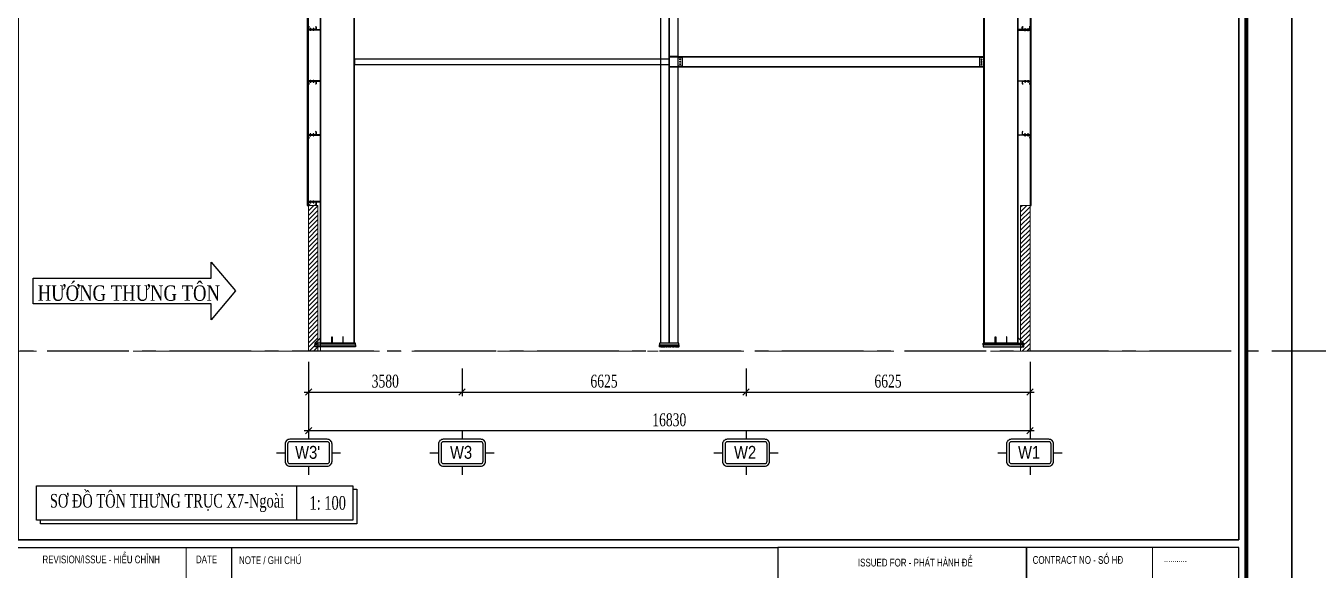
# Model space of a CAD drawing. Header units: inches. Extents: x 315041 to 662841, y -45540 to -35018.
# Drawn here: x 332284.1 to 332585.6, y -38646.2 to -38519.3 of the extents above; entities that cross this region are included whole.
import ezdxf
from ezdxf.enums import TextEntityAlignment as Align

# ---------------------------------------------------------------- set-up
doc = ezdxf.new("R2010")
doc.units = ezdxf.units.IN
doc.header["$MEASUREMENT"] = 0
doc.linetypes.add('CENTER', pattern=[2, 1.25, -0.25, 0.25, -0.25])
doc.linetypes.add('CENTER2', pattern=[28.575, 19.05, -3.175, 3.175, -3.175])
for name, color, linetype in [('001-TRUC', 252, 'CENTER'), ('2', 2, 'Continuous'), ('251', 251, 'Continuous'), ('3', 3, 'Continuous'), ('5', 5, 'Continuous'), ('6', 6, 'Continuous'), ('7', 7, 'Continuous'), ('8', 8, 'Continuous'), ('9', 9, 'Continuous'), ('BAO KHUNG', 31, 'Continuous'), ('CAUTAO', 7, 'Continuous')]:
    doc.layers.add(name, color=color, linetype=linetype)
doc.layers.add('0_HATCH', color=252, linetype='Continuous', lineweight=9)
doc.layers.add('S-Hatch', color=8, linetype='Continuous', lineweight=9)
doc.styles.add('hx2', font='VHARIALN.TTF')
doc.styles.add('ST1', font='times.ttf', dxfattribs={"width": 0.7})
doc.styles.get("Standard").update_dxf_attribs({"font": 'VHARIALN.TTF'})
doc.styles.add('style2', font='VHAVANI.TTF')
doc.styles.add('vntimeh.shx', font='vntimeh.shx', dxfattribs={"width": 0.8, "bigfont": 'bigfont.shx'})
doc.dimstyles.new('100', dxfattribs={"dimtxt": 3, "dimasz": 1.5, "dimexe": 1, "dimexo": 0, "dimgap": 1, "dimtad": 1, "dimdec": 0, "dimlfac": 100, "dimzin": 0, "dimdsep": 46, "dimtxsty": 'ST1', "dimblk": 'OBLIQUE', "dimcen": 1, "dimdle": 1, "dimclrd": 8, "dimclre": 8, "dimclrt": 3, "dimadec": 0, "dimazin": 0, "dimtfac": 1, "dimtdec": 0, "dimtix": 1, "dimtmove": 1, "dimatfit": 3, "dimfxl": 0, "dimtfill": 1, "dimtolj": 1, "dimtzin": 0, "dimlwd": -1, "dimlwe": -1, "dimarcsym": 1})

# ---------------------------------------------------------------- blocks, each defined once
blk = doc.blocks.new('A$C75D82031')
at = {"layer": '2', "color": 157, "linetype": 'Continuous'}
blk.add_lwpolyline([(0, 420), (594, 420), (594, 0), (0, 0)], close=True, dxfattribs=at)
at = {"layer": '7', "color": 147, "linetype": 'Continuous'}
blk.add_lwpolyline([(12.33, 57.61), (581.67, 57.61), (581.67, 409.19), (12.33, 409.19)], close=True, dxfattribs=at)
at = {"layer": 'BAO KHUNG', "color": 7}
blk.add_line((346.77, 10.81), (346.77, 55.81), dxfattribs=at)
at = {"layer": 'BAO KHUNG', "color": 167, "linetype": 'Continuous', "const_width": 0.871}
blk.add_lwpolyline([(10.59, 9.07), (583.41, 9.07), (583.41, 410.93), (10.59, 410.93)], close=True, dxfattribs=at)
at = {"layer": 'BAO KHUNG', "color": 7}
for points in [[(211.89, 55.81), (474.14, 55.81), (474.14, 10.81), (211.89, 10.81)], [(474.14, 10.81), (532.16, 10.81), (532.16, 55.81), (474.14, 55.81)], [(532.16, 10.81), (581.67, 10.81), (581.67, 55.81), (532.16, 55.81)]]:
    blk.add_lwpolyline(points, close=True, dxfattribs=at)
at = {"layer": 'S-Hatch'}
for p, q in [((336.07, 55.81), (336.07, 10.81)), ((561.54, 55.81), (561.54, 23.67))]:
    blk.add_line(p, q, dxfattribs=at)
at = {"layer": 'BAO KHUNG', "color": 7, "linetype": 'Continuous', "width": 0.9}
for s, p in [('REVISION/ISSUE - HIÓU CHØNH', (316.27, 53)), ('DATE', (340.86, 52.99))]:
    blk.add_text(s, height=1.8, dxfattribs=at).set_placement(p, align=Align.MIDDLE_CENTER)
for s, p in [('CONTRACT NO - Sè H§', (533.57, 51.98)), ('NOTE / GHI CHÚ', (348.44, 51.92))]:
    blk.add_text(s, height=1.8, dxfattribs=at).set_placement(p)
blk.add_text('ISSUED FOR - PHÁT HÀNH ĐỂ ', height=1.8, dxfattribs=at).set_placement((506.46, 51.36), align=Align.CENTER)
at = {"layer": 'BAO KHUNG', "color": 109, "linetype": 'Continuous', "style": 'style2', "width": 0.8}
blk.add_text('...........', height=1.5, dxfattribs=at).set_placement((564.21, 52.44))
blk = doc.blocks.new('A$C2C995D6F')
at = {"layer": '7'}
for p, q in [((0.25, 0.13), (0, 0.13)), ((0.13, 0.25), (0.13, 0))]:
    blk.add_line(p, q, dxfattribs=at)
blk.add_circle((0.13, 0.13), 0.0917, dxfattribs=at)
blk = doc.blocks.new('A$C6A7930B6')
at = {"layer": '2'}
h = blk.add_hatch(dxfattribs=at)
h.set_pattern_fill('ANSI31', color=256, scale=0.125, angle=-90, style=0)
h.set_pattern_definition([(315, (3303.04439, 11524.56439), (0.011048543456, 0.011048543456), [])])
h.paths.add_polyline_path([(1.5, 1.19), (1.5, 0.62), (0.02, 0.62), (0.02, 0.12), (0.13, 0.01), (0.12, 0), (0, 0.12), (0, 0.63), (1.48, 0.63), (1.48, 1.18), (1.37, 1.29), (1.38, 1.3)])
at = {"layer": '251'}
h = blk.add_hatch(color=256, dxfattribs=at)
h.paths.add_polyline_path([(0.31, 0.67), (0.31, 0.67, 0.192582), (0.33, 0.68, 0.192582), (0.35, 0.67)])
h.paths.add_polyline_path([(0.4, 0.67, 0.192582), (0.42, 0.68, 0.192582), (0.44, 0.67)])
h = blk.add_hatch(color=256, dxfattribs=at)
h.paths.add_polyline_path([(0.31, 0.45), (0.31, 0.45, 0.192582), (0.33, 0.46, 0.192582), (0.35, 0.45)])
h.paths.add_polyline_path([(0.4, 0.45, 0.192582), (0.42, 0.46, 0.192582), (0.44, 0.45)])
h = blk.add_hatch(color=256, dxfattribs=at)
h.paths.add_polyline_path([(0.9, 0.67), (0.89, 0.67, 0.192582), (0.92, 0.68, 0.192582), (0.94, 0.67)])
h.paths.add_polyline_path([(0.98, 0.67, 0.192582), (1, 0.68, 0.192582), (1.02, 0.67)])
h = blk.add_hatch(color=256, dxfattribs=at)
h.paths.add_polyline_path([(0.9, 0.45), (0.89, 0.45, 0.192582), (0.92, 0.46, 0.192582), (0.94, 0.45)])
h.paths.add_polyline_path([(0.98, 0.45, 0.192582), (1, 0.46, 0.192582), (1.02, 0.45)])
at = {"layer": '9', "linetype": 'Continuous'}
h = blk.add_hatch(dxfattribs=at)
h.set_pattern_fill('ANSI31', color=250, scale=0.25, angle=-90, style=0)
h.set_pattern_definition([(315, (3302.900187, 11527.014995), (0.02209708691, 0.02209708691), [])])
h.paths.add_polyline_path([(2.29, 0.55), (2.29, 0.62), (0.13, 0.62), (0.13, 0.55)])
at = {"layer": '2'}
blk.add_lwpolyline([(1.5, 1.19), (1.5, 0.62), (0.02, 0.62), (0.02, 0.12), (0.13, 0.01), (0.12, 0), (0, 0.12), (0, 0.63), (1.48, 0.63), (1.48, 1.18), (1.37, 1.29), (1.38, 1.3)], close=True, dxfattribs=at)
at = {"layer": '5', "linetype": 'CENTER2', "ltscale": 0.2}
for p, q in [((0.38, 0.44), (0.38, 0.86)), ((0.96, 0.44), (0.96, 0.86))]:
    blk.add_line(p, q, dxfattribs=at)
at = {"layer": '6'}
blk.add_lwpolyline([(2.29, 0.55), (2.29, 0.62), (0.13, 0.62), (0.13, 0.55), (2.29, 0.55)], dxfattribs=at)
at = {"layer": '8'}
for p, q in [((0.29, 0.68), (0.29, 0.74)), ((0.29, 0.46), (0.29, 0.53)), ((0.44, 0.75), (0.31, 0.75)), ((0.44, 0.67), (0.31, 0.67)), ((0.44, 0.55), (0.31, 0.55)), ((0.44, 0.53), (0.31, 0.53)), ((0.44, 0.45), (0.31, 0.45)), ((0.34, 0.83), (0.33, 0.82)), ((0.33, 0.82), (0.34, 0.82)), ((0.34, 0.77), (0.33, 0.76)), ((0.33, 0.76), (0.33, 0.75)), ((0.33, 0.68), (0.33, 0.74)), ((0.33, 0.68), (0.33, 0.74)), ((0.33, 0.63), (0.33, 0.55)), ((0.33, 0.46), (0.33, 0.53)), ((0.33, 0.46), (0.33, 0.53)), ((0.42, 0.84), (0.34, 0.84)), ((0.34, 0.83), (0.34, 0.84)), ((0.34, 0.83), (0.38, 0.83)), ((0.35, 0.76), (0.42, 0.77)), ((0.43, 0.76), (0.35, 0.76)), ((0.38, 0.84), (0.38, 0.83)), ((0.38, 0.83), (0.38, 0.84)), ((0.42, 0.84), (0.42, 0.83)), ((0.42, 0.83), (0.42, 0.83)), ((0.42, 0.78), (0.43, 0.77)), ((0.42, 0.77), (0.43, 0.76)), ((0.43, 0.77), (0.42, 0.77)), ((0.42, 0.68), (0.42, 0.74)), ((0.42, 0.46), (0.42, 0.53)), ((0.43, 0.76), (0.43, 0.75)), ((0.43, 0.63), (0.43, 0.55)), ((0.46, 0.68), (0.46, 0.74)), ((0.46, 0.46), (0.46, 0.53)), ((0.87, 0.68), (0.87, 0.74)), ((0.87, 0.46), (0.87, 0.53)), ((1.02, 0.75), (0.89, 0.75)), ((1.02, 0.53), (0.89, 0.53)), ((1.02, 0.67), (0.9, 0.67)), ((1.02, 0.55), (0.9, 0.55)), ((1.02, 0.45), (0.9, 0.45)), ((0.92, 0.83), (0.91, 0.82)), ((0.91, 0.82), (0.92, 0.82)), ((0.92, 0.77), (0.91, 0.76)), ((0.91, 0.76), (0.91, 0.75)), ((0.91, 0.63), (0.91, 0.55)), ((1, 0.84), (0.92, 0.84)), ((0.92, 0.83), (0.92, 0.84)), ((0.92, 0.83), (0.96, 0.83)), ((0.92, 0.68), (0.92, 0.74)), ((0.92, 0.68), (0.92, 0.74)), ((0.92, 0.46), (0.92, 0.53)), ((0.92, 0.46), (0.92, 0.53)), ((0.93, 0.76), (1, 0.77)), ((1.01, 0.76), (0.93, 0.76)), ((0.96, 0.84), (0.96, 0.83)), ((0.96, 0.83), (0.96, 0.84)), ((1, 0.84), (1, 0.83)), ((1, 0.83), (1, 0.83)), ((1, 0.78), (1.01, 0.77)), ((1, 0.77), (1.01, 0.76)), ((1.01, 0.77), (1, 0.77)), ((1, 0.68), (1, 0.74)), ((1, 0.46), (1, 0.53)), ((1.01, 0.76), (1.01, 0.75)), ((1.01, 0.63), (1.01, 0.55)), ((1.05, 0.68), (1.05, 0.74)), ((1.05, 0.46), (1.05, 0.53))]:
    blk.add_line(p, q, dxfattribs=at)
for points in [[(0.28, 0.65), (0.28, 0.67), (0.47, 0.67), (0.47, 0.65)], [(0.28, 0.53), (0.28, 0.55), (0.47, 0.55), (0.47, 0.53)], [(0.34, 0.82), (0.33, 0.81), (0.34, 0.8), (0.42, 0.81), (0.43, 0.82), (0.42, 0.83)], [(0.34, 0.8), (0.33, 0.79), (0.34, 0.79), (0.42, 0.8), (0.43, 0.8), (0.42, 0.81)], [(0.34, 0.79), (0.33, 0.78), (0.34, 0.77), (0.42, 0.78), (0.43, 0.79), (0.42, 0.8)], [(0.86, 0.65), (0.86, 0.67), (1.06, 0.67), (1.06, 0.65)], [(0.86, 0.53), (0.86, 0.55), (1.06, 0.55), (1.06, 0.53)], [(0.92, 0.82), (0.91, 0.81), (0.92, 0.8), (1, 0.81), (1.01, 0.82), (1, 0.83)], [(0.92, 0.8), (0.91, 0.79), (0.92, 0.79), (1, 0.8), (1.01, 0.8), (1, 0.81)], [(0.92, 0.79), (0.91, 0.78), (0.92, 0.77), (1, 0.78), (1.01, 0.79), (1, 0.8)]]:
    blk.add_lwpolyline(points, close=True, dxfattribs=at)
for centre, start, end in [((0.31, 0.72), 46.3972, 133.6028), ((0.31, 0.7), 226.3972, 313.6028), ((0.31, 0.5), 46.3972, 133.6028), ((0.31, 0.49), 226.3972, 313.6028), ((0.35, 0.72), 90, 133.6028), ((0.35, 0.7), 226.3972, 270), ((0.35, 0.5), 90, 133.6028), ((0.35, 0.49), 226.3972, 270), ((0.4, 0.72), 46.3972, 90), ((0.4, 0.7), 270, 313.6028), ((0.4, 0.5), 46.3972, 90), ((0.4, 0.49), 270, 313.6028), ((0.44, 0.72), 46.3972, 133.6028), ((0.44, 0.7), 226.3972, 313.6028), ((0.44, 0.5), 46.3972, 133.6028), ((0.44, 0.49), 226.3972, 313.6028), ((0.89, 0.72), 46.3972, 133.6028), ((0.89, 0.7), 226.3972, 313.6028), ((0.89, 0.5), 46.3972, 133.6028), ((0.89, 0.49), 226.3972, 313.6028), ((0.94, 0.72), 90, 133.6028), ((0.94, 0.7), 226.3972, 270), ((0.94, 0.5), 90, 133.6028), ((0.94, 0.49), 226.3972, 270), ((0.98, 0.72), 46.3972, 90), ((0.98, 0.7), 270, 313.6028), ((0.98, 0.5), 46.3972, 90), ((0.98, 0.49), 270, 313.6028), ((1.02, 0.72), 46.3972, 133.6028), ((1.02, 0.7), 226.3972, 313.6028), ((1.02, 0.5), 46.3972, 133.6028), ((1.02, 0.49), 226.3972, 313.6028)]:
    blk.add_arc(centre, 0.0314, start, end, dxfattribs=at)
blk = doc.blocks.new('*U148')
at = {"layer": '251'}
h = blk.add_hatch(color=256, dxfattribs=at)
h.paths.add_polyline_path([(-0.05, -0.04), (-0.05, -0.04, -0.192582), (-0.05, -0.03, -0.192582), (-0.05, -0.01)])
h.paths.add_polyline_path([(-0.05, 0.01, -0.192582), (-0.05, 0.03, -0.192582), (-0.05, 0.04)])
h = blk.add_hatch(color=256, dxfattribs=at)
h.paths.add_polyline_path([(0.07, -0.04), (0.07, -0.04, -0.192582), (0.07, -0.03, -0.192582), (0.07, -0.01)])
h.paths.add_polyline_path([(0.07, 0.01, -0.192582), (0.07, 0.03, -0.192582), (0.07, 0.04)])
at = {"layer": '5', "linetype": 'CENTER2', "ltscale": 0.2}
blk.add_line((-0.08, 0), (0.21, 0), dxfattribs=at)
at = {"layer": '8'}
for p, q in [((-0.05, 0.06), (-0.01, 0.06)), ((-0.05, 0.04), (-0.05, -0.04)), ((-0.05, 0.03), (-0.01, 0.03)), ((0, 0.04), (0, -0.04)), ((0.06, 0.03), (0, 0.03)), ((0.06, -0.07), (0.06, 0.07)), ((0.06, 0.07), (0.07, 0.07)), ((0.07, -0.07), (0.07, 0.07)), ((0.07, 0.06), (0.11, 0.06)), ((0.07, 0.04), (0.07, -0.04)), ((0.07, 0.03), (0.11, 0.03)), ((0.12, 0.04), (0.12, -0.04)), ((0.13, 0.03), (0.12, 0.03)), ((0.13, 0.03), (0.13, 0.03)), ((0.14, 0.03), (0.13, 0.03)), ((0.13, 0.03), (0.13, -0.02)), ((0.13, -0.02), (0.13, 0.03)), ((0.14, 0.03), (0.14, 0.03)), ((0.18, 0.03), (0.17, 0.03)), ((0.18, 0.03), (0.18, -0.03)), ((0.18, 0.03), (0.18, 0.03)), ((0.18, -0.03), (0.18, 0)), ((0.18, 0), (0.18, 0)), ((0.18, 0), (0.18, 0)), ((-0.05, -0.03), (-0.01, -0.03)), ((-0.05, -0.03), (-0.01, -0.03)), ((-0.05, -0.06), (-0.01, -0.06)), ((0.06, -0.03), (0, -0.03)), ((0.06, -0.07), (0.07, -0.07)), ((0.07, -0.03), (0.11, -0.03)), ((0.07, -0.03), (0.11, -0.03)), ((0.07, -0.06), (0.11, -0.06)), ((0.13, -0.03), (0.12, -0.03)), ((0.14, -0.03), (0.13, -0.03)), ((0.17, -0.03), (0.17, -0.03)), ((0.18, -0.03), (0.17, -0.03)), ((0.18, -0.03), (0.18, -0.03))]:
    blk.add_line(p, q, dxfattribs=at)
for points in [[(0.15, -0.03), (0.14, -0.03), (0.14, -0.03), (0.14, 0.03), (0.15, 0.03), (0.15, 0.03)], [(0.16, -0.03), (0.15, -0.03), (0.15, -0.03), (0.15, 0.03), (0.16, 0.03), (0.16, 0.03)], [(0.17, -0.03), (0.16, -0.03), (0.16, -0.03), (0.16, 0.03), (0.17, 0.03), (0.17, 0.03)]]:
    blk.add_lwpolyline(points, close=True, dxfattribs=at)
for centre, start, end in [((-0.03, 0.04), 136.3972, 223.6028), ((-0.03, 0.01), 136.3972, 180), ((-0.02, 0.04), 316.3972, 43.6028), ((-0.02, 0.01), 0, 43.6028), ((0.09, 0.04), 136.3972, 223.6028), ((0.09, 0.01), 136.3972, 180), ((0.1, 0.04), 316.3972, 43.6028), ((0.1, 0.01), 0, 43.6028), ((-0.03, -0.01), 180, 223.6028), ((-0.03, -0.04), 136.3972, 223.6028), ((-0.02, -0.01), 316.3972, 0), ((-0.02, -0.04), 316.3972, 43.6028), ((0.09, -0.01), 180, 223.6028), ((0.09, -0.04), 136.3972, 223.6028), ((0.1, -0.01), 316.3972, 0), ((0.1, -0.04), 316.3972, 43.6028)]:
    blk.add_arc(centre, 0.0209, start, end, dxfattribs=at)
blk = doc.blocks.new('*U149')
at = {"layer": '251'}
h = blk.add_hatch(color=256, dxfattribs=at)
h.paths.add_polyline_path([(-0.05, -0.04), (-0.05, -0.04, -0.192582), (-0.05, -0.03, -0.192582), (-0.05, -0.01)])
h.paths.add_polyline_path([(-0.05, 0.01, -0.192582), (-0.05, 0.03, -0.192582), (-0.05, 0.04)])
h = blk.add_hatch(color=256, dxfattribs=at)
h.paths.add_polyline_path([(0.07, -0.04), (0.07, -0.04, -0.192582), (0.07, -0.03, -0.192582), (0.07, -0.01)])
h.paths.add_polyline_path([(0.07, 0.01, -0.192582), (0.07, 0.03, -0.192582), (0.07, 0.04)])
at = {"layer": '5', "linetype": 'CENTER2', "ltscale": 0.2}
blk.add_line((-0.08, 0), (0.21, 0), dxfattribs=at)
at = {"layer": '8'}
for p, q in [((-0.05, 0.06), (-0.01, 0.06)), ((-0.05, 0.04), (-0.05, -0.04)), ((-0.05, 0.03), (-0.01, 0.03)), ((0, 0.04), (0, -0.04)), ((0.06, 0.03), (0, 0.03)), ((0.06, -0.07), (0.06, 0.07)), ((0.06, 0.07), (0.07, 0.07)), ((0.07, -0.07), (0.07, 0.07)), ((0.07, 0.06), (0.11, 0.06)), ((0.07, 0.04), (0.07, -0.04)), ((0.07, 0.03), (0.11, 0.03)), ((0.12, 0.04), (0.12, -0.04)), ((0.13, 0.03), (0.12, 0.03)), ((0.13, 0.03), (0.13, 0.03)), ((0.14, 0.03), (0.13, 0.03)), ((0.13, 0.03), (0.13, -0.02)), ((0.13, -0.02), (0.13, 0.03)), ((0.14, 0.03), (0.14, 0.03)), ((0.18, 0.03), (0.17, 0.03)), ((0.18, 0.03), (0.18, -0.03)), ((0.18, 0.03), (0.18, 0.03)), ((0.18, -0.03), (0.18, 0)), ((0.18, 0), (0.18, 0)), ((0.18, 0), (0.18, 0)), ((-0.05, -0.03), (-0.01, -0.03)), ((-0.05, -0.03), (-0.01, -0.03)), ((-0.05, -0.06), (-0.01, -0.06)), ((0.06, -0.03), (0, -0.03)), ((0.06, -0.07), (0.07, -0.07)), ((0.07, -0.03), (0.11, -0.03)), ((0.07, -0.03), (0.11, -0.03)), ((0.07, -0.06), (0.11, -0.06)), ((0.13, -0.03), (0.12, -0.03)), ((0.14, -0.03), (0.13, -0.03)), ((0.17, -0.03), (0.17, -0.03)), ((0.18, -0.03), (0.17, -0.03)), ((0.18, -0.03), (0.18, -0.03))]:
    blk.add_line(p, q, dxfattribs=at)
for points in [[(0.15, -0.03), (0.14, -0.03), (0.14, -0.03), (0.14, 0.03), (0.15, 0.03), (0.15, 0.03)], [(0.16, -0.03), (0.15, -0.03), (0.15, -0.03), (0.15, 0.03), (0.16, 0.03), (0.16, 0.03)], [(0.17, -0.03), (0.16, -0.03), (0.16, -0.03), (0.16, 0.03), (0.17, 0.03), (0.17, 0.03)]]:
    blk.add_lwpolyline(points, close=True, dxfattribs=at)
for centre, start, end in [((-0.03, 0.04), 136.3972, 223.6028), ((-0.03, 0.01), 136.3972, 180), ((-0.02, 0.04), 316.3972, 43.6028), ((-0.02, 0.01), 0, 43.6028), ((0.09, 0.04), 136.3972, 223.6028), ((0.09, 0.01), 136.3972, 180), ((0.1, 0.04), 316.3972, 43.6028), ((0.1, 0.01), 0, 43.6028), ((-0.03, -0.01), 180, 223.6028), ((-0.03, -0.04), 136.3972, 223.6028), ((-0.02, -0.01), 316.3972, 0), ((-0.02, -0.04), 316.3972, 43.6028), ((0.09, -0.01), 180, 223.6028), ((0.09, -0.04), 136.3972, 223.6028), ((0.1, -0.01), 316.3972, 0), ((0.1, -0.04), 316.3972, 43.6028)]:
    blk.add_arc(centre, 0.0209, start, end, dxfattribs=at)
blk = doc.blocks.new('A$C174458B3')
at = {"layer": '2'}
blk.add_lwpolyline([(1.33, 0.02), (1.48, 0.02), (1.48, 0.52), (0.02, 0.52), (0.02, 0.02), (0.17, 0.02), (0.17, 0), (0, 0), (0, 0.54), (1.5, 0.54), (1.5, 0), (1.33, 0), (1.33, 0.02)], dxfattribs=at)
at = {"layer": '5'}
blk.add_lwpolyline([(2.29, 0.54), (2.29, 0.61), (0.13, 0.61), (0.13, 0.54), (2.29, 0.54)], dxfattribs=at)
at = {"layer": '251', "color": 147, "xscale": 1.5, "yscale": 1.5, "zscale": 1.5, "rotation": 270}
for name, p in [('*U149', (0.38, 0.61)), ('*U148', (0.96, 0.61))]:
    blk.add_blockref(name, p, dxfattribs=at)
blk = doc.blocks.new('_Oblique')
at = {"color": 0, "linetype": 'ByBlock', "lineweight": -2}
blk.add_line((-0.5, -0.5), (0.5, 0.5), dxfattribs=at)
blk = doc.blocks.new('*D1027')
at = {"color": 8, "linetype": 'Continuous', "transparency": 16777216}
for p, q in [((352.32, 41.45), (352.32, 33.43)), ((388.12, 39.95), (388.12, 33.43)), ((351.32, 34.43), (389.12, 34.43))]:
    blk.add_line(p, q, dxfattribs=at)
at = {"layer": 'Defpoints', "color": 0, "transparency": 16777216}
for p in [(352.32, 41.45), (388.12, 39.95), (388.12, 34.43)]:
    blk.add_point(p, dxfattribs=at)
at = {"color": 8, "transparency": 16777216, "xscale": 1.5, "yscale": 1.5, "zscale": 1.5, "rotation": 180}
blk.add_blockref('_Oblique', (352.32, 34.43), dxfattribs=at)
at = {"color": 8, "transparency": 16777216, "xscale": 1.5, "yscale": 1.5, "zscale": 1.5}
blk.add_blockref('_Oblique', (388.12, 34.43), dxfattribs=at)
at = {"color": 3, "transparency": 16777216, "insert": (370.22, 36.95), "char_height": 3, "attachment_point": 5, "style": 'ST1', "bg_fill": 3, "box_fill_scale": 1.25, "bg_fill_color": 256, "bg_fill_true_color": 13158600, "bg_fill_transparency": 3792196}
blk.add_mtext('\\A1;3580', dxfattribs=at)
blk = doc.blocks.new('*D1028')
at = {"color": 8, "linetype": 'Continuous', "transparency": 16777216}
for p, q in [((388.12, 39.95), (388.12, 33.43)), ((454.37, 39.95), (454.37, 33.43)), ((387.12, 34.43), (455.37, 34.43))]:
    blk.add_line(p, q, dxfattribs=at)
at = {"layer": 'Defpoints', "color": 0, "transparency": 16777216}
for p in [(388.12, 39.95), (454.37, 39.95), (454.37, 34.43)]:
    blk.add_point(p, dxfattribs=at)
at = {"color": 8, "transparency": 16777216, "xscale": 1.5, "yscale": 1.5, "zscale": 1.5, "rotation": 180}
blk.add_blockref('_Oblique', (388.12, 34.43), dxfattribs=at)
at = {"color": 8, "transparency": 16777216, "xscale": 1.5, "yscale": 1.5, "zscale": 1.5}
blk.add_blockref('_Oblique', (454.37, 34.43), dxfattribs=at)
at = {"color": 3, "transparency": 16777216, "insert": (421.25, 36.95), "char_height": 3, "attachment_point": 5, "style": 'ST1', "bg_fill": 3, "box_fill_scale": 1.25, "bg_fill_color": 256, "bg_fill_true_color": 13158600, "bg_fill_transparency": 5832799}
blk.add_mtext('\\A1;6625', dxfattribs=at)
blk = doc.blocks.new('*D1029')
at = {"color": 8, "linetype": 'Continuous', "transparency": 16777216}
for p, q in [((454.37, 39.95), (454.37, 33.43)), ((520.62, 39.95), (520.62, 33.43)), ((453.37, 34.43), (521.62, 34.43))]:
    blk.add_line(p, q, dxfattribs=at)
at = {"layer": 'Defpoints', "color": 0, "transparency": 16777216}
for p in [(454.37, 39.95), (520.62, 39.95), (520.62, 34.43)]:
    blk.add_point(p, dxfattribs=at)
at = {"color": 8, "transparency": 16777216, "xscale": 1.5, "yscale": 1.5, "zscale": 1.5, "rotation": 180}
blk.add_blockref('_Oblique', (454.37, 34.43), dxfattribs=at)
at = {"color": 8, "transparency": 16777216, "xscale": 1.5, "yscale": 1.5, "zscale": 1.5}
blk.add_blockref('_Oblique', (520.62, 34.43), dxfattribs=at)
at = {"color": 3, "transparency": 16777216, "insert": (487.5, 36.95), "char_height": 3, "attachment_point": 5, "style": 'ST1', "bg_fill": 3, "box_fill_scale": 1.25, "bg_fill_color": 256, "bg_fill_true_color": 13158600, "bg_fill_transparency": 6212796}
blk.add_mtext('\\A1;6625', dxfattribs=at)
blk = doc.blocks.new('*D1030')
at = {"color": 8, "linetype": 'Continuous', "transparency": 16777216}
for p, q in [((352.32, 40.37), (352.32, 24.42)), ((520.62, 41.45), (520.62, 24.42)), ((351.32, 25.42), (521.62, 25.42))]:
    blk.add_line(p, q, dxfattribs=at)
at = {"layer": 'Defpoints', "color": 0, "transparency": 16777216}
for p in [(352.32, 40.37), (520.62, 41.45), (520.62, 25.42)]:
    blk.add_point(p, dxfattribs=at)
at = {"color": 8, "transparency": 16777216, "xscale": 1.5, "yscale": 1.5, "zscale": 1.5, "rotation": 180}
blk.add_blockref('_Oblique', (352.32, 25.42), dxfattribs=at)
at = {"color": 8, "transparency": 16777216, "xscale": 1.5, "yscale": 1.5, "zscale": 1.5}
blk.add_blockref('_Oblique', (520.62, 25.42), dxfattribs=at)
at = {"color": 3, "transparency": 16777216, "insert": (436.47, 27.94), "char_height": 3, "attachment_point": 5, "style": 'ST1', "bg_fill": 3, "box_fill_scale": 1.25, "bg_fill_color": 256, "bg_fill_true_color": 13158600, "bg_fill_transparency": 5439553}
blk.add_mtext('\\A1;16830', dxfattribs=at)
blk = doc.blocks.new('TENTRUC')
at = {"layer": '7'}
for p, q in [((0, 8.27), (0, 10.26)), ((-7.48, 5.13), (-5.48, 5.13)), ((5.48, 5.13), (7.48, 5.13)), ((0, 0), (0, 2))]:
    blk.add_line(p, q, dxfattribs=at)
blk.add_lwpolyline([(-4.36, 8.27), (4.36, 8.27, -0.414214), (5.48, 7.14), (5.48, 3.12, -0.414214), (4.36, 2), (-4.36, 2, -0.414214), (-5.48, 3.12), (-5.48, 7.14, -0.414214)], format="xyb", close=True, dxfattribs=at)
at = {"layer": '8', "ltscale": 15}
blk.add_lwpolyline([(-4.36, 7.68), (4.36, 7.68, -0.414214), (4.9, 7.14), (4.9, 3.12, -0.414214), (4.36, 2.58), (-4.36, 2.58, -0.414214), (-4.9, 3.12), (-4.9, 7.14, -0.414214)], format="xyb", close=True, dxfattribs=at)
at = {"layer": '3', "style": 'hx2'}
blk.add_attdef('TR', text='', height=2.9, dxfattribs=at).set_placement((-0.16, 3.83), align=Align.CENTER)
blk = doc.blocks.new('A$C4DC60D06')
at = {"layer": '0_HATCH'}
h = blk.add_hatch(dxfattribs=at)
h.set_pattern_fill('ANSI31', color=9, scale=6)
h.set_pattern_definition([(45, (-5978.9268, 7304.0733), (-0.530330086, 0.530330086), [])])
h.paths.add_polyline_path([(354.52, 77.933), (352.32, 77.933), (352.32, 43.933), (354.52, 43.933)])
h = blk.add_hatch(dxfattribs=at)
h.set_pattern_fill('ANSI31', color=9, scale=6)
h.set_pattern_definition([(45, (-6075.6272, 7304.0733), (-0.530330086, 0.530330086), [])])
h.paths.add_polyline_path([(520.621, 77.933), (518.421, 77.933), (518.421, 43.933), (520.621, 43.933)])
at = {"layer": '8'}
h = blk.add_hatch(dxfattribs=at)
h.set_pattern_fill('AR-CONC', color=9, scale=0.05)
h.set_pattern_definition([(50, (-108.27195, 633.2246), (0.35863009, -0.03137607), [0.0375, -0.4125]), (355, (-108.27195, 633.2246), (-0.06937567, 0.37609607), [0.03, -0.33]), (100.451444, (-108.24207, 633.222), (0.28925442, 0.34472), [0.0318701, -0.35057106]), (46.1842, (-108.27195, 633.3246), (0.53362067, -0.08275964), [0.05625, -0.61875]), (96.635635, (-108.2275, 633.3177), (0.46733097, 0.4870593), [0.04780517, -0.52585688]), (351.18416, (-108.27195, 633.3246), (0.46733097, 0.4870593), [0.045, -0.495]), (21, (-108.22195, 633.2996), (0.29845353, -0.20130945), [0.0375, -0.4125]), (326, (-108.22195, 633.2996), (0.12165767, 0.36257502), [0.03, -0.33]), (71.451445, (-108.1971, 633.28283), (0.42011119, 0.16126558), [0.0318701, -0.35057106]), (37.5, (-108.27195, 633.22461), (0.006079928, 0.166446927), [0, -0.326, 0, -0.335, 0, -0.33125]), (7.5, (-108.27195, 633.22461), (0.13153477, 0.197205856), [0, -0.191, 0, -0.3185, 0, -0.12625]), (327.5, (-108.38345, 633.22461), (0.266911218, -0.011277436), [0, -0.125, 0, -0.39, 0, -0.5175]), (317.5, (-108.43345, 633.2246), (0.291593085, 0.05005249), [0, -0.1625, 0, -0.259, 0, -0.3675])])
h.paths.add_polyline_path([(353.77, 45.433), (363.27, 45.433), (363.27, 44.933), (353.77, 44.933)])
h = blk.add_hatch(dxfattribs=at)
h.set_pattern_fill('AR-CONC', color=9, scale=0.05)
h.set_pattern_definition([(50, (-30.32195, 633.2246), (0.35863009, -0.03137607), [0.0375, -0.4125]), (355, (-30.32195, 633.2246), (-0.06937567, 0.37609607), [0.03, -0.33]), (100.451444, (-30.29207, 633.222), (0.28925442, 0.34472), [0.0318701, -0.35057106]), (46.1842, (-30.32195, 633.3246), (0.53362067, -0.08275964), [0.05625, -0.61875]), (96.635635, (-30.2775, 633.3177), (0.46733097, 0.4870593), [0.04780517, -0.52585688]), (351.18416, (-30.32195, 633.3246), (0.46733097, 0.4870593), [0.045, -0.495]), (21, (-30.27195, 633.2996), (0.29845353, -0.20130945), [0.0375, -0.4125]), (326, (-30.27195, 633.2996), (0.12165767, 0.36257502), [0.03, -0.33]), (71.451445, (-30.2471, 633.28283), (0.42011119, 0.16126558), [0.0318701, -0.35057106]), (37.5, (-30.32195, 633.22461), (0.006079928, 0.166446927), [0, -0.326, 0, -0.335, 0, -0.33125]), (7.5, (-30.32195, 633.22461), (0.13153477, 0.197205856), [0, -0.191, 0, -0.3185, 0, -0.12625]), (327.5, (-30.43345, 633.22461), (0.266911218, -0.011277436), [0, -0.125, 0, -0.39, 0, -0.5175]), (317.5, (-30.48345, 633.2246), (0.291593085, 0.05005249), [0, -0.1625, 0, -0.259, 0, -0.3675])])
h.paths.add_polyline_path([(434.22, 45.433), (438.72, 45.433), (438.72, 44.933), (434.22, 44.933)])
h = blk.add_hatch(dxfattribs=at)
h.set_pattern_fill('AR-CONC', color=9, scale=0.05)
h.set_pattern_definition([(50, (-116.63062, 633.2246), (0.35863009, -0.03137607), [0.0375, -0.4125]), (355, (-116.63062, 633.2246), (-0.06937567, 0.37609607), [0.03, -0.33]), (100.451444, (-116.60074, 633.222), (0.28925442, 0.34472), [0.0318701, -0.35057106]), (46.1842, (-116.63062, 633.3246), (0.53362067, -0.08275964), [0.05625, -0.61875]), (96.635635, (-116.58615, 633.3177), (0.46733097, 0.4870593), [0.04780517, -0.52585688]), (351.184164, (-116.6306, 633.3246), (0.46733097, 0.4870593), [0.045, -0.495]), (21, (-116.58062, 633.2996), (0.29845353, -0.20130945), [0.0375, -0.4125]), (326, (-116.58062, 633.2996), (0.12165767, 0.36257502), [0.03, -0.33]), (71.451445, (-116.55575, 633.28283), (0.42011119, 0.16126558), [0.0318701, -0.35057106]), (37.5, (-116.63062, 633.22461), (0.006079928, 0.166446927), [0, -0.326, 0, -0.335, 0, -0.33125]), (7.5, (-116.63062, 633.22461), (0.13153477, 0.197205856), [0, -0.191, 0, -0.3185, 0, -0.12625]), (327.5, (-116.74212, 633.22461), (0.266911218, -0.011277436), [0, -0.125, 0, -0.39, 0, -0.5175]), (317.5, (-116.79212, 633.2246), (0.291593085, 0.05005249), [0, -0.1625, 0, -0.259, 0, -0.3675])])
h.paths.add_polyline_path([(519.171, 45.433), (509.671, 45.433), (509.671, 44.933), (519.171, 44.933)])
at = {"layer": '001-TRUC', "color": 9, "lineweight": 0, "ltscale": 10}
blk.add_line((548.888, 43.933), (27.368, 43.933), dxfattribs=at)
at = {"layer": '0_HATCH', "color": 9}
for points in [[(352.32, 43.933), (354.52, 43.933), (354.52, 77.933), (352.32, 77.933)], [(520.621, 43.933), (518.421, 43.933), (518.421, 77.933), (520.621, 77.933)]]:
    blk.add_lwpolyline(points, close=True, dxfattribs=at)
at = {"layer": '2', "color": 9, "ltscale": 0.015}
blk.add_line((518.637, 73.433), (518.621, 73.433), dxfattribs=at)
at = {"layer": '3', "color": 9}
for points in [[(352.32, 338.913), (352.021, 338.913), (352.021, 77.933), (352.32, 77.933)], [(520.621, 77.933), (520.921, 77.933), (520.921, 338.933), (520.621, 338.933)]]:
    blk.add_lwpolyline(points, close=True, dxfattribs=at)
at = {"layer": '8', "color": 9, "lineweight": 0, "ltscale": 10}
blk.add_line((355.07, 43.933), (355.07, 135.833), dxfattribs=at)
at = {"layer": '8', "color": 9}
for p, q in [((355.07, 45.833), (355.07, 135.833)), ((355.19, 45.833), (355.19, 135.833)), ((362.95, 45.833), (362.95, 135.833)), ((363.07, 45.833), (363.07, 135.833)), ((436.42, 45.833), (436.42, 135.833)), ((436.52, 45.833), (436.52, 135.833)), ((509.871, 45.833), (509.871, 135.833)), ((509.991, 45.833), (509.991, 135.833)), ((517.751, 45.833), (517.751, 135.833)), ((517.871, 45.833), (517.871, 135.833)), ((355.07, 47.083), (353.82, 45.833)), ((355.07, 45.833), (353.82, 45.833)), ((355.07, 45.833), (355.07, 47.083)), ((355.07, 45.833), (363.07, 45.833)), ((517.871, 45.833), (509.871, 45.833)), ((517.871, 47.083), (519.121, 45.833)), ((517.871, 45.833), (517.871, 47.083)), ((517.871, 45.833), (519.121, 45.833))]:
    blk.add_line(p, q, dxfattribs=at)
for points in [[(438.47, 136.333), (438.47, 45.833), (434.47, 45.833), (434.47, 136.333)], [(438.57, 112.583), (509.771, 112.583)], [(509.771, 110.283), (438.57, 110.283)]]:
    blk.add_lwpolyline(points, dxfattribs=at)
for points in [[(363.07, 110.798), (436.42, 110.798), (436.42, 112.068), (363.07, 112.068)], [(436.5, 112.603), (438.47, 112.603), (438.47, 112.683), (436.5, 112.683)], [(509.771, 110.183), (438.57, 110.183), (438.57, 112.683), (509.771, 112.683)], [(509.871, 112.433), (508.871, 112.433), (508.871, 110.433), (509.871, 110.433)], [(436.5, 110.263), (438.47, 110.263), (438.47, 110.183), (436.5, 110.183)], [(353.77, 45.433), (363.27, 45.433), (363.27, 45.833), (353.77, 45.833)], [(353.77, 45.433), (363.27, 45.433), (363.27, 44.933), (353.77, 44.933)], [(357.72, 47.333), (357.82, 47.333), (357.82, 45.833), (357.72, 45.833)], [(360.42, 47.333), (360.32, 47.333), (360.32, 45.833), (360.42, 45.833)], [(434.22, 45.433), (438.72, 45.433), (438.72, 45.833), (434.22, 45.833)], [(434.22, 45.433), (438.72, 45.433), (438.72, 44.933), (434.22, 44.933)], [(519.171, 45.433), (509.671, 45.433), (509.671, 45.833), (519.171, 45.833)], [(519.171, 45.433), (509.671, 45.433), (509.671, 44.933), (519.171, 44.933)], [(512.521, 47.333), (512.621, 47.333), (512.621, 45.833), (512.521, 45.833)], [(515.221, 47.333), (515.121, 47.333), (515.121, 45.833), (515.221, 45.833)]]:
    blk.add_lwpolyline(points, close=True, dxfattribs=at)
blk.add_lwpolyline([(436.5, 112.603), (438.47, 112.603), (438.47, 112.533, 0.4142136), (438.57, 112.433), (439.47, 112.433), (439.47, 110.433), (438.57, 110.433, 0.4142136), (438.47, 110.333), (438.47, 110.263), (436.5, 110.263), (436.5, 112.603)], format="xyb", dxfattribs=at)
at = {"layer": '2', "color": 9, "yscale": 1.19999999999709, "zscale": 1.2, "rotation": 180}
for p, xscale in [((352.32, 119.584), -1.200000000011642), ((520.619, 119.584), 1.200000000011642)]:
    blk.add_blockref('A$C174458B3', p, dxfattribs=dict(at, xscale=xscale))
at = {"layer": '2', "color": 9, "yscale": 1.19999999999709, "zscale": 1.2}
for name, p, xscale in [('A$C174458B3', (352.32, 106.284), 1.200000000011642), ('A$C174458B3', (520.619, 106.284), -1.200000000011642), ('A$C6A7930B6', (352.32, 93.66), 1.200000000011642), ('A$C6A7930B6', (520.619, 93.66), -1.200000000011642), ('A$C174458B3', (352.32, 78.107), 1.200000000011642)]:
    blk.add_blockref(name, p, dxfattribs=dict(at, xscale=xscale))
at = {"layer": '8', "color": 9, "yscale": 1.19999999999709, "zscale": 1.2}
for p, xscale in [((438.869, 111.832), 1.200000000011642), ((438.869, 111.282), 1.200000000011642), ((509.472, 111.832), -1.200000000011642), ((509.472, 111.282), -1.200000000011642), ((438.869, 110.732), 1.200000000011642), ((509.472, 110.732), -1.200000000011642)]:
    blk.add_blockref('A$C2C995D6F', p, dxfattribs=dict(at, xscale=xscale))
at = {"color": 9}
dim = blk.add_linear_dim(base=(388.121, 34.428), p1=(352.32, 41.451), p2=(388.121, 39.951), dimstyle='100', dxfattribs=at)
dim.commit()
dim.dimension.update_dxf_attribs({"geometry": '*D1027', "text_midpoint": (370.221, 36.954)})
dim = blk.add_linear_dim(base=(454.371, 34.428), p1=(388.121, 39.951), p2=(454.371, 39.951), dimstyle='100', dxfattribs=at)
dim.commit()
dim.dimension.update_dxf_attribs({"geometry": '*D1028', "text_midpoint": (421.246, 36.954)})
dim = blk.add_linear_dim(base=(520.621, 34.428), p1=(454.371, 39.951), p2=(520.621, 39.951), dimstyle='100', dxfattribs=at)
dim.commit()
dim.dimension.update_dxf_attribs({"geometry": '*D1029', "text_midpoint": (487.496, 36.954)})
dim = blk.add_linear_dim(base=(520.621, 25.418), p1=(352.32, 40.374), p2=(520.621, 41.451), dimstyle='100', dxfattribs=at)
dim.commit()
dim.dimension.update_dxf_attribs({"geometry": '*D1030', "text_midpoint": (436.471, 27.944)})
at = {"color": 8}
blk.add_lwpolyline([(284.669, 351.58), (569.338, 351.58), (569.338, 0), (284.669, 0)], close=True, dxfattribs=at)
at = {"layer": '3', "color": 9}
ref = blk.add_blockref('TENTRUC', (352.32, 25.418), dxfattribs=dict(at, xscale=-1, rotation=180))
ref.add_attrib('TR', "W3'", dxfattribs={"layer": '0', "height": 3, "style": 'hx2'}).set_placement((352.104, 18.864), align=Align.CENTER)
ref = blk.add_blockref('TENTRUC', (388.121, 25.418), dxfattribs=dict(at, xscale=-1, rotation=180))
ref.add_attrib('TR', 'W3', dxfattribs={"layer": '0', "height": 3, "style": 'hx2'}).set_placement((387.905, 18.864), align=Align.CENTER)
ref = blk.add_blockref('TENTRUC', (454.371, 25.418), dxfattribs=dict(at, xscale=-1, rotation=180))
ref.add_attrib('TR', 'W2', dxfattribs={"layer": '0', "height": 3, "style": 'hx2'}).set_placement((454.155, 18.864), align=Align.CENTER)
ref = blk.add_blockref('TENTRUC', (520.621, 25.418), dxfattribs=dict(at, xscale=-1, rotation=180))
ref.add_attrib('TR', 'W1', dxfattribs={"layer": '0', "height": 3, "style": 'hx2'}).set_placement((520.405, 18.864), align=Align.CENTER)

msp = doc.modelspace()

# ---------------------------------------------------------------- block references
at = {"color": 1}
for p in [(331985.4423, -38696.7186), (332579.4423, -38696.7186)]:
    msp.add_blockref('A$C75D82031', p, dxfattribs=at)

# ---------------------------------------------------------------- next in the draw order: block references
at = {"color": 8}
msp.add_blockref('A$C4DC60D06', (331997.7733, -38639.1085), dxfattribs=at)

# ---------------------------------------------------------------- next in the draw order: linework, layer by layer
at = {"color": 8, "linetype": 'CENTER2'}
msp.add_line((335537.1113, -38595.1758), (330315.4765, -38595.1758), dxfattribs=at)
msp.add_line((332347.2715, -38626.5239), (332347.2715, -38634.5427))
msp.add_lwpolyline([(332286.6629, -38626.5239), (332360.4404, -38626.5239), (332360.4404, -38634.5427), (332286.6629, -38634.5427)], close=True)
at = {"layer": 'CAUTAO', "color": 3}
msp.add_lwpolyline([(332333.081, -38581.0913), (332327.3683, -38587.8413), (332327.3683, -38584.0913), (332285.8497, -38584.0913), (332285.8497, -38578.0913), (332327.3683, -38578.0913), (332327.3683, -38574.3603), (332333.081, -38581.0913)], dxfattribs=at)

# ---------------------------------------------------------------- next in the draw order: texts
at = {"layer": 'CAUTAO', "color": 3, "insert": (332308.1674, -38581.6337), "char_height": 3.6, "attachment_point": 5, "style": 'vntimeh.shx'}
msp.add_mtext('\\A1;H¦íNG TH¦NG T¤N', dxfattribs=at)

# ---------------------------------------------------------------- next in the draw order: texts
at = {"color": 3, "linetype": 'Continuous', "insert": (332350.3163, -38630.561), "char_height": 3.18182, "attachment_point": 4, "style": 'ST1', "bg_fill": 3, "box_fill_scale": 1.25, "bg_fill_color": 256, "bg_fill_true_color": 13158600, "bg_fill_transparency": 3139400}
msp.add_mtext('\\A1;1: 100', dxfattribs=at)

# ---------------------------------------------------------------- next in the draw order: linework, layer by layer
msp.add_lwpolyline([(332360.4404, -38627.3695), (332361.3386, -38627.3695), (332361.3386, -38635.3883), (332287.5611, -38635.3883), (332287.5611, -38634.5427)])

# ---------------------------------------------------------------- next in the draw order: texts
at = {"color": 3, "linetype": 'Continuous', "insert": (332289.7518, -38630.561), "char_height": 3.181818, "attachment_point": 4, "style": 'ST1', "bg_fill": 3, "box_fill_scale": 1.25, "bg_fill_color": 256, "bg_fill_true_color": 13158600, "bg_fill_transparency": 3139304}
msp.add_mtext('\\A1;SƠ ĐỒ TÔN THƯNG TRỤC X7-Ngoài', dxfattribs=at)

doc.saveas('drawing.dxf')
